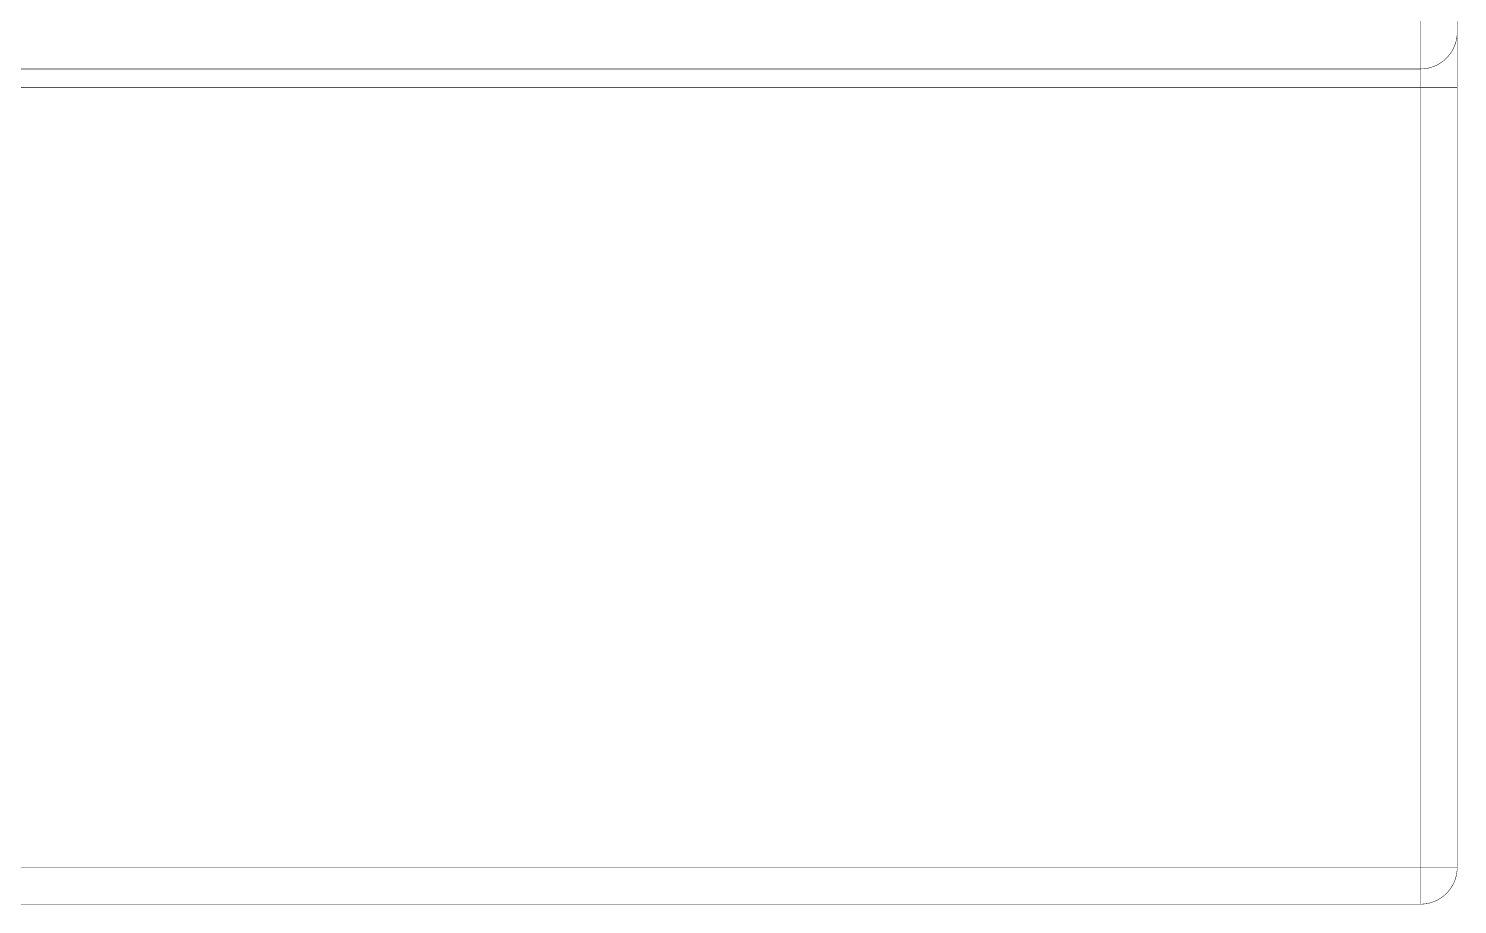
# Model space of a CAD drawing. Header units: inches. Extents: x 0 to 35.2, y -0.7 to 15.9.
# Drawn here: x 14.365 to 15.898, y 10.818 to 11.758 of the extents above; entities that cross this region are included whole.
import ezdxf

# ---------------------------------------------------------------- set-up
doc = ezdxf.new("R2010")
doc.units = ezdxf.units.IN
doc.header["$MEASUREMENT"] = 0
doc.layers.add('Dimensions', color=6, linetype='Continuous')

msp = doc.modelspace()

# ---------------------------------------------------------------- linework, layer by layer
at = {"layer": 'Dimensions'}
for points in [[(15.8976, 11.7538, 0.0005, 0.0005, 0), (15.8976, 11.7954, 0.0005, 0.0005, 0)], [(15.8582, 11.7144, 0.0005, 0.0005, 0), (15.8582, 11.7838, 0.0005, 0.0005, 0)], [(15.8976, 11.7538, 0.0005, 0.0005, -0.414214), (15.8582, 11.7144, 0.0005, 0.0005, 0)], [(15.8976, 11.7057, 0.0005, 0.0005, 0), (15.8976, 11.7538, 0.0005, 0.0005, 0)], [(12.4797, 11.7144, 0.0005, 0.0005, 0), (15.8582, 11.7144, 0.0005, 0.0005, 0)], [(15.8582, 11.6947, 0.0005, 0.0005, 0), (15.8582, 11.7144, 0.0005, 0.0005, 0)], [(15.8976, 11.6947, 0.0005, 0.0005, 0), (15.8976, 11.7057, 0.0005, 0.0005, 0)], [(12.4797, 11.6947, 0.0005, 0.0005, 0), (15.8582, 11.6947, 0.0005, 0.0005, 0)], [(15.8582, 11.6947, 0.0005, 0.0005, 0), (15.8976, 11.6947, 0.0005, 0.0005, 0)], [(15.8582, 10.8579, 0.0005, 0.0005, 0), (15.8582, 11.6947, 0.0005, 0.0005, 0)], [(15.8976, 10.8579, 0.0005, 0.0005, 0), (15.8976, 11.6947, 0.0005, 0.0005, 0)], [(12.4797, 10.8579, 0.0005, 0.0005, 0), (15.8582, 10.8579, 0.0005, 0.0005, 0)], [(15.8582, 10.8579, 0.0005, 0.0005, 0), (15.8976, 10.8579, 0.0005, 0.0005, 0)], [(15.8582, 10.8185, 0.0005, 0.0005, 0), (15.8582, 10.8579, 0.0005, 0.0005, 0)], [(15.8976, 10.8579, 0.0005, 0.0005, -0.414214), (15.8582, 10.8185, 0.0005, 0.0005, 0)], [(12.4797, 10.8185, 0.0005, 0.0005, 0), (15.8582, 10.8185, 0.0005, 0.0005, 0)]]:
    msp.add_lwpolyline(points, format="xyseb", dxfattribs=at)
for points in [[(15.8974, 11.7538, 0.00025, 0.00025, 1), (15.8977, 11.7538, 0.00025, 0.00025, 1)], [(15.8974, 11.7538, 0.00025, 0.00025, 1), (15.8977, 11.7538, 0.00025, 0.00025, 1)], [(15.8974, 11.7538, 0.00025, 0.00025, 1), (15.8977, 11.7538, 0.00025, 0.00025, 1)], [(15.8581, 11.7144, 0.00025, 0.00025, 1), (15.8583, 11.7144, 0.00025, 0.00025, 1)], [(15.8581, 11.7144, 0.00025, 0.00025, 1), (15.8583, 11.7144, 0.00025, 0.00025, 1)], [(15.8581, 11.7144, 0.00025, 0.00025, 1), (15.8583, 11.7144, 0.00025, 0.00025, 1)], [(15.8581, 11.7144, 0.00025, 0.00025, 1), (15.8583, 11.7144, 0.00025, 0.00025, 1)], [(15.8974, 11.7057, 0.00025, 0.00025, 1), (15.8977, 11.7057, 0.00025, 0.00025, 1)], [(15.8974, 11.7057, 0.00025, 0.00025, 1), (15.8977, 11.7057, 0.00025, 0.00025, 1)], [(15.8581, 11.6947, 0.00025, 0.00025, 1), (15.8583, 11.6947, 0.00025, 0.00025, 1)], [(15.8581, 11.6947, 0.00025, 0.00025, 1), (15.8583, 11.6947, 0.00025, 0.00025, 1)], [(15.8581, 11.6947, 0.00025, 0.00025, 1), (15.8583, 11.6947, 0.00025, 0.00025, 1)], [(15.8581, 11.6947, 0.00025, 0.00025, 1), (15.8583, 11.6947, 0.00025, 0.00025, 1)], [(15.8974, 11.6947, 0.00025, 0.00025, 1), (15.8977, 11.6947, 0.00025, 0.00025, 1)], [(15.8974, 11.6947, 0.00025, 0.00025, 1), (15.8977, 11.6947, 0.00025, 0.00025, 1)], [(15.8974, 11.6947, 0.00025, 0.00025, 1), (15.8977, 11.6947, 0.00025, 0.00025, 1)], [(15.8581, 10.8579, 0.00025, 0.00025, 1), (15.8583, 10.8579, 0.00025, 0.00025, 1)], [(15.8581, 10.8579, 0.00025, 0.00025, 1), (15.8583, 10.8579, 0.00025, 0.00025, 1)], [(15.8581, 10.8579, 0.00025, 0.00025, 1), (15.8583, 10.8579, 0.00025, 0.00025, 1)], [(15.8581, 10.8579, 0.00025, 0.00025, 1), (15.8583, 10.8579, 0.00025, 0.00025, 1)], [(15.8974, 10.8579, 0.00025, 0.00025, 1), (15.8977, 10.8579, 0.00025, 0.00025, 1)], [(15.8974, 10.8579, 0.00025, 0.00025, 1), (15.8977, 10.8579, 0.00025, 0.00025, 1)], [(15.8974, 10.8579, 0.00025, 0.00025, 1), (15.8977, 10.8579, 0.00025, 0.00025, 1)], [(15.8581, 10.8185, 0.00025, 0.00025, 1), (15.8583, 10.8185, 0.00025, 0.00025, 1)], [(15.8581, 10.8185, 0.00025, 0.00025, 1), (15.8583, 10.8185, 0.00025, 0.00025, 1)], [(15.8581, 10.8185, 0.00025, 0.00025, 1), (15.8583, 10.8185, 0.00025, 0.00025, 1)]]:
    msp.add_lwpolyline(points, format="xyseb", close=True, dxfattribs=at)

doc.saveas('drawing.dxf')
